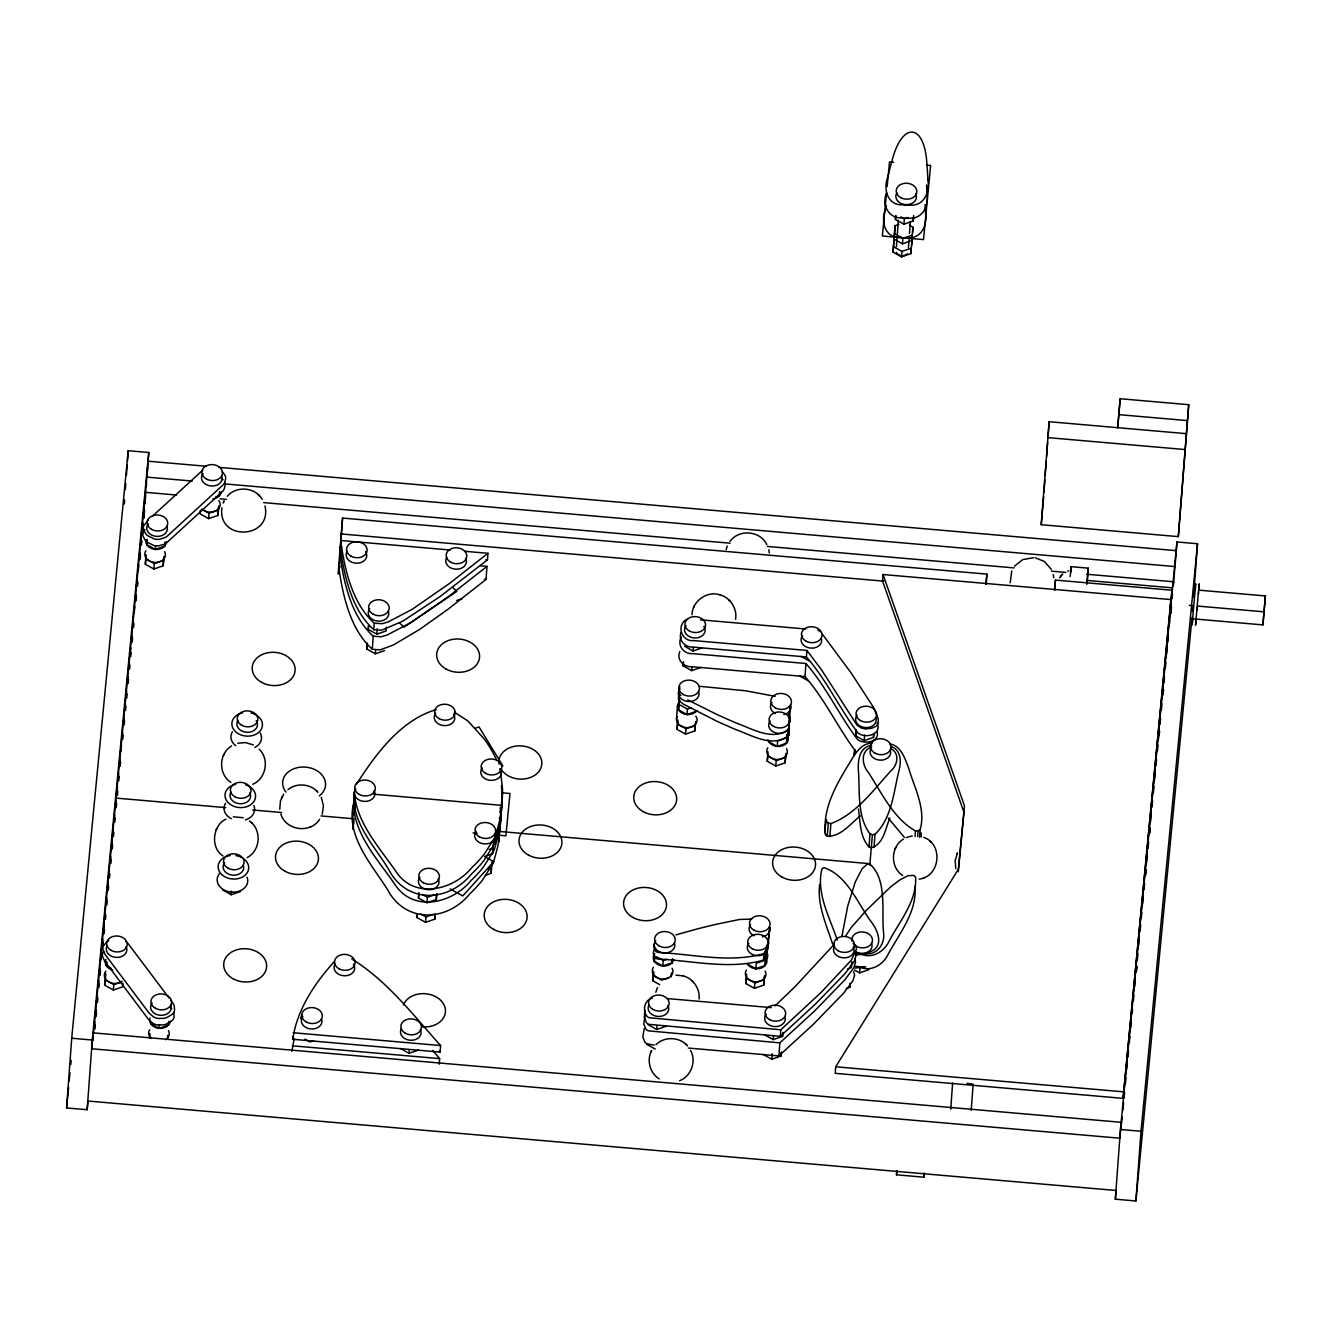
<?xml version="1.0" encoding="UTF-8"?>
<svg xmlns="http://www.w3.org/2000/svg" width="1332" height="1332" viewBox="0 0 1332 1332"><rect width="100%" height="100%" fill="white"/><g stroke="black" fill="none" stroke-linecap="round" stroke-linejoin="round"><path stroke-width="1.5" d="M247.086 857.625C260.672 850.698 262.054 829.553 249.417 820.962M252.73 784.282C266.084 778.654 269.697 759.223 259.207 749.2M221.928 507.775C217.199 541.724 272.61 539.077 264.968 505.91M322.227 814.168L323.46 805.827L321.312 797.319M679.653 1080.702C691.225 1076.239 696.619 1061.154 690.559 1050.365M699.067 999.117C700.249 988.86 693.173 978.471 683.166 975.873M735.58 619.247C737.428 608.641 730.252 597.452 719.813 594.771M919.18 879.153C940.176 876.623 943.639 844.388 923.775 837.362M225.99 819.18C213.386 824.375 209.49 847.285 223.043 855.993M231.668 745.92C218.631 753.479 218.182 774.242 230.836 782.384M283.749 794.055L280.453 800.882L279.77 809.273M650.965 1051.897L651.631 1050.465C646.42 1060.089 649.916 1073.192 659.24 1078.92M903.512 839.077C890.492 846.619 890.042 867.398 902.696 875.524M921.145 837.079L921.244 832.9M956.809 854.328L957.475 852.896L955.161 860.622L955.793 868.597M1011.721 570.895L1010.205 582.75M354.762 799.367C343.606 833.366 370.229 862.637 387.196 888.977C404.861 923.509 446.819 922.094 469.996 893.672A171.878 132.817 4.2 0 0 482.417 880.186L493.323 862.953L497.335 848.251A184.848 142.84 4.2 0 0 498.951 839.16L500.432 823.792A184.848 142.84 4.2 0 0 500.582 814.601L500.233 807.725M353.38 805.594C355.511 835.997 378.488 860.572 395.038 884.581C413.336 912.736 452.347 903.496 470.962 880.602A171.878 132.817 4.2 0 0 483.383 867.115L494.272 849.883L498.301 835.181A184.848 142.84 4.2 0 0 499.916 826.106L501.398 810.722A184.848 142.84 4.2 0 0 501.531 801.531M355.078 788.444C348.351 819.43 373.942 845.037 388.644 869.38C406.293 903.912 448.268 902.497 471.445 874.075A171.878 132.817 4.2 0 0 483.866 860.589L494.755 843.356L498.784 828.637A184.848 142.84 4.2 0 0 500.399 819.563L501.864 804.195A184.848 142.84 4.2 0 0 502.014 794.988L501.465 785.53M354.345 792.54C356.46 822.926 379.454 847.502 395.987 871.528C414.285 899.683 453.313 890.425 471.928 867.532A171.878 132.817 4.2 0 0 484.348 854.045L495.238 836.812L499.267 822.11A184.848 142.84 4.2 0 0 500.882 813.036L502.347 797.668A184.848 142.84 4.2 0 0 502.497 788.461L500.183 769.014M1195.637 585.381L1195.686 583.749L1192.107 624.841L1192.839 618.464M692.007 614.718C692.274 601.148 707.042 590.526 720.013 594.821M1195.487 587.529L1195.27 590.442M87.962 1101.447L87.163 1109.723L66.6 1107.941L71.712 1038.244L128.222 450.699L148.784 452.497L148.035 462.737M124.309 503.995L124.609 499.9M125.374 489.66L125.824 483.499M126.423 475.308L127.173 465.051M127.472 460.955L128.222 450.699M87.163 1109.723L92.274 1040.026L148.784 452.497M92.724 1038.893L93.173 1032.866L1121.344 1122.327L1119.812 1138.211L91.642 1048.75L93.173 1032.866M122.927 983.199L122.661 986.829L113.386 990.026L104.862 985.28L105.261 979.836L113.786 984.581L121.212 982.034M111.405 968.531L106.294 965.683L106.56 962.054M143.223 523.326L142.79 529.353L143.173 525.391M143.673 517.299L144.256 509.257M144.689 503.529L148.152 461.205L206.194 466.25M143.973 518.081L144.572 509.89M145.022 503.746L145.638 495.387M146.237 487.346L146.537 483.25M147.286 472.993L147.702 467.232M113.386 990.026L113.786 984.581M163.919 557.875L163.153 565.817L153.879 569.014L145.355 564.269L145.754 558.824L154.279 563.569L163.553 560.372L163.936 556.393M164.985 542.241L164.602 546.22L155.311 549.417L146.786 544.671L147.186 539.227M153.879 569.014L154.279 563.569M166.383 541.641A10.323 7.975 4.2 0 1 155.311 549.417L155.578 545.787M163.153 565.817L163.553 560.372M164.602 546.22L164.868 542.59M168.714 1021.511L168.448 1025.141L159.157 1028.337L159.424 1024.708M200.366 510.256L200.1 513.886L208.625 518.631L217.915 515.434L218.681 507.492M208.625 518.631L209.024 513.186L202.214 509.39M217.915 515.434L218.698 506.01M215.634 497.102L219.347 495.837L219.614 492.207M240.493 891.558L231.219 894.754L231.485 891.125M291.858 1051.398L294.189 1038.594M351.781 958.973C387.196 980.818 413.07 1014.901 440.592 1045.553L440.126 1052.097L292.74 1039.276C296.919 1009.956 314.718 982.999 334.449 961.521M338.095 574.142L342.574 518.065L986.895 574.125L986.163 584.182M339.044 566.316L339.327 562.287M339.627 558.274L342.574 518.065M354.778 804.245L354.379 809.69L354.961 803.729M384.632 650.582L375.341 653.779L366.833 649.034L367.232 643.589M386.347 627.339L386.08 630.968L376.79 634.165L368.265 629.42L368.531 625.79M480.652 565.817L486.979 566.366L486.03 579.437L447.669 609.523L419.447 629.537L393.306 645.038L380.153 649.833L372.277 649.283L373.243 636.213C350.932 615.884 343.806 582.5 339.61 553.546L341.275 553.696M464.918 551.298L487.945 553.296L487.462 559.84L439.86 596.719L402.83 621.145L381.601 630.219L373.726 629.686L374.192 623.16C351.898 602.813 344.755 569.43 340.576 540.476L450.216 550.016M375.341 653.779L375.607 650.149M376.79 634.165L377.189 628.721M435.214 915.184L434.831 919.147L425.541 922.343L417.016 917.598L417.282 913.968M436.846 893.589L436.263 899.55L426.989 902.746L418.464 898.001L418.864 892.557M418.331 1050.099L409.041 1053.296L409.307 1049.666M425.541 922.343L425.94 916.899L420.829 914.052M426.989 902.746L427.389 897.302L422.277 894.455M434.831 919.147L435.231 913.702M436.263 899.55L436.663 894.105M439.227 1064.235L439.643 1058.624L432.634 1050.399M485.497 875.257L491.075 873.342L491.475 867.898L487.762 869.163M485.081 856.293L492.524 853.729L493.673 840.342M499.8 831.484L500.765 818.431L499.217 818.298M659.673 984.614L652.863 980.818L653.646 971.394M672.493 958.79L672.111 962.77L662.82 965.966L654.295 961.221L654.695 955.777M676.523 718.764L677.488 705.71M695.637 721.528L694.854 730.935L685.564 734.132L677.039 729.387L677.822 719.979M696.286 711.338L686.996 714.535L678.471 709.79L678.87 704.345L687.395 709.09L691.108 707.808M700.965 667.432L691.674 670.612L683.149 665.883L683.416 662.254M666 1026.289L656.709 1029.486L656.976 1025.856M662.82 965.966L663.219 960.522L656.393 956.726M685.564 734.132L685.963 728.687L677.439 723.942M686.996 714.535L687.395 709.09M691.674 670.612L691.941 666.982M702.397 647.818L693.106 651.015L693.373 647.385M672.111 962.77L672.377 959.14M694.854 730.935L695.254 725.49L685.963 728.687M764.468 977.188L763.702 985.131L754.428 988.327L745.903 983.582L746.303 978.138L754.828 982.883L764.102 979.686L764.485 975.707M785.863 754.878L785.097 762.82L775.807 766.017L767.282 761.271L767.682 755.827L776.206 760.555L785.497 757.375L785.88 753.396M754.428 988.327L754.828 982.883M755.86 968.714L756.26 963.269L765.55 960.072L765.151 965.517L755.86 968.714L747.335 963.968M775.807 766.017L776.206 760.555M777.239 746.403L777.638 740.958L786.929 737.762L786.529 743.206L777.239 746.403L768.731 741.658M654.595 949.483L653.779 950.598C652.33 954.927 654.795 959.756 659.873 959.123C694.072 961.055 729.936 969.696 763.452 960.139L763.935 953.595L765.9 949.716M763.702 985.131L764.102 979.686M765.917 957.591L766.316 952.147L765.151 965.517M785.097 762.82L785.497 757.375M789.21 714.934L789.476 711.305M678.571 695.004L678.554 700.399L683.366 704.112L716.45 721.028A668.464 516.55 4.2 0 0 736.246 729.753C752.031 735.331 772.876 748.334 788.511 735.48L790.076 711.355A45.504 35.165 4.2 0 0 789.593 707.608L789.31 706.343M781.468 1052.047L781.085 1056.026L771.794 1059.223L772.194 1053.778M782.9 1032.45L782.517 1036.429L773.226 1039.609L773.509 1035.98M856.426 752.38C838.128 728.204 825.157 699.633 804.994 676.573L805.96 663.503L692.856 653.662C683.932 654.428 676.723 645.421 681.285 637.029M877.172 723.209C882.333 734.831 864.701 738.944 857.858 732.783C839.576 708.607 826.589 680.019 806.426 656.976L806.909 650.432L693.822 640.592C682.617 642.057 676.423 627.455 685.031 620.379A7.093 5.478 4.2 0 1 687.612 619.28M688.344 1048.051L778.87 1055.926L779.836 1042.856L814.668 1010.888L844.621 980.086L853.795 967.864L855.594 962.104L854.578 958.524M645.021 1010.355L644.205 1017.332L646.486 1022.776A7.093 5.478 4.2 0 0 648.801 1024.325L780.319 1036.329L780.802 1029.786L820.812 992.74L851.298 960.189L856.543 949.033L855.544 945.454L853.113 943.389A10.323 7.975 4.2 0 0 870.429 944.937A10.323 7.975 4.2 0 0 864.418 932.184A10.323 7.975 4.2 0 0 852.08 941.241M781.085 1056.026L781.351 1052.397M782.517 1036.429L782.783 1032.799M860.522 815.767C850.632 823.492 840.942 836.779 827.305 836.23L825.54 834.648C822.477 810.222 834.548 787.878 846.819 767.415C853.179 757.858 858.74 743.306 872.31 743.106M827.305 836.23L828.271 823.159L826.506 821.578M829.903 836.663L830.852 823.609C856.243 814.152 873.193 790.209 891.008 770.778C897.785 765.018 899.966 752.863 890.542 748.584M854.644 750.049L854.228 755.494L854.811 749.533M873.859 733.466L873.492 737.428L864.202 740.625L855.677 735.88L856.076 730.436M911.587 245.721L911.987 240.276L910.822 253.663L901.531 256.86L893.023 252.114L895.137 225.657L898.85 224.375M895.137 225.657L893.023 252.114M913.602 217.016L913.219 220.995L903.945 224.192L895.42 219.447L895.687 215.817M1168.963 626.207L1170.928 599.583L883.033 574.525L964.468 805.777L958.357 869.297L835.697 1066.782L835.214 1073.326L1123.092 1098.367L1171.977 590.226L1055.444 580.086L1054.494 590.009M896.436 246.537L897.035 238.478M897.335 234.432L898.367 220.329M864.202 740.625L864.601 735.181M901.531 256.86L901.931 251.415L893.422 246.67M909.54 225.308L912.953 227.206L911.787 240.593L902.497 243.789L902.896 238.345L894.371 233.6M903.945 224.192L904.345 218.748L900.932 216.85M846.186 988.56L849.899 987.278L850.166 983.649M883.033 574.525L882.55 581.052L963.985 812.32L958.274 871.744M908.441 247.585L909.023 239.51M909.473 233.466L910.355 221.362M873.492 737.428L873.759 733.799M910.822 253.663L911.221 248.218L901.931 251.415M911.787 240.593L912.187 235.148L902.896 238.345M913.219 220.995L913.619 215.551M912.553 232.65L912.953 227.206M868.864 969.713L859.573 972.909L859.972 967.465M889.876 818.064C885.497 828.238 883.566 844.205 871.461 847.818L869.047 846.936L869.996 833.882C857.009 816.533 859.923 792.274 858.491 771.661C857.542 761.421 859.04 746.936 871.727 745.287M869.996 833.882L872.427 834.748L869.779 865.284M874.025 847.368L874.974 834.315C891.907 818.148 893.705 791.907 899.05 770.146C901.548 761.588 900.932 749.1 890.525 746.436M915.017 836.563L915.434 830.952C893.422 818.364 881.934 793.323 868.547 772.677C861.871 765.034 860.106 750.998 871.561 747.002M917.648 836.563L918.064 830.968L920.096 829.719C926.289 809.04 914.168 787.295 908.441 767.515C904.778 758.308 901.065 745.637 889.626 743.839M914.868 886.363C917.432 911.155 899.866 932.916 888.427 953.712C883.765 964.085 872.41 971.577 861.021 967.681A26.19 20.246 4.2 0 1 858.124 966.782A25.058 19.364 4.2 0 1 857.042 966.366M919.546 837.195L920.096 829.719M924.308 1173.076L923.909 1177.188L896.503 1174.807L896.769 1171.078M923.909 1177.188L924.192 1173.459M950.715 1109.206L952.63 1083.066M971.211 1110.355L973.126 1084.215L967.032 1083.266M1120.179 398.734L1117.698 427.672L1120.179 398.734L1188.727 404.695L1178.321 536.63L1041.224 524.708L1049.15 421.711L1186.246 433.649M1043.672 496.386L1041.224 524.708M1043.972 492.241L1044.887 479.786M1045.187 475.641L1046.253 461.122M1046.569 456.976L1047.635 442.457M1047.934 438.311L1049.15 421.711M1054.711 590.143L1055.444 580.086M1070.695 572.593L1071.128 566.666L1088.261 568.165L1087.245 582.001M1192.007 617.582L1135.896 1200.981L1115.334 1199.183L1120.445 1129.486L1176.955 541.957L1197.518 543.739L1193.605 597.036M1123.092 1098.367L1170.928 599.583M1167.781 642.29L1168.38 634.248M1169.463 624.408L1169.762 620.379M1170.195 614.352L1171.977 590.226M1173.609 582.633L1176.322 550.665L218.631 467.332M1176.206 552.197L1176.955 541.957M1178.321 536.63L1188.727 404.695M1135.896 1200.981L1141.008 1131.284L1197.518 543.739M1192.556 611.388L1192.856 607.292M1190.375 618.581L1262.919 624.891L1265.4 595.937L1199.083 590.176M1265.4 595.937L1262.919 624.891M1198.7 590.742L1199.116 584.065M1198.617 591.858L1198.417 594.288M1197.085 609.889L1197.351 607.009M66.6 1107.941L68.598 1087.245M69.181 1081.035L69.98 1072.759M70.779 1064.484L71.179 1060.355M93.44 1033.649L145.504 492.324L176.607 495.038M93.073 1040.508L93.473 1036.379M94.272 1028.121L94.872 1021.927M95.454 1015.717L96.054 1009.523M96.653 1003.329L97.452 995.054M98.252 986.796L98.834 980.602M99.434 974.408L100.033 968.197M100.832 959.939L101.415 953.745M102.214 945.47L102.814 939.276M103.413 933.083L104.212 924.808M104.795 918.614L105.394 912.42M106.194 904.162L106.793 897.951M107.576 889.693L108.175 883.499M108.774 877.288L109.374 871.095M110.173 862.836L110.756 856.626M111.555 848.367L112.154 842.174M112.754 835.98L113.353 829.769M114.136 821.511L114.735 815.317M115.534 807.042L116.134 800.848M116.733 794.655L117.516 786.38M118.115 780.186L118.715 773.992M119.514 765.733L120.096 759.523M120.896 751.265L121.495 745.071M122.094 738.86L122.694 732.667M123.476 724.408L124.076 718.214M124.875 709.939L125.474 703.746M126.057 697.552L126.657 691.341M127.456 683.083L128.055 676.889M128.854 668.614L129.437 662.42M130.036 656.226L130.836 647.951M131.435 641.758L132.035 635.564M132.817 627.305L133.416 621.095M134.216 612.837L134.815 606.643M135.398 600.432L135.997 594.238M136.796 585.98L137.396 579.786M138.195 571.511L138.778 565.317M139.377 559.124L139.977 552.913M140.776 544.655L141.375 538.461M142.158 530.186L142.757 523.992M143.356 517.798L144.156 509.523M143.939 517.449L144.322 513.469M94.922 1029.037L95.321 1024.907M96.12 1016.632L96.52 1012.487M97.502 1002.147L97.902 998.018M98.901 987.661L99.301 983.532M100.1 975.257L100.499 971.111M102.88 946.286L103.28 942.157M104.079 933.882L104.479 929.736M105.478 919.396L105.861 915.251M106.86 904.911L107.259 900.782M108.258 890.425L108.658 886.296M109.457 878.021L109.84 873.875M110.839 863.536L111.239 859.406M112.238 849.05L112.637 844.921M113.436 836.646L113.819 832.5M114.818 822.16L115.218 818.031M116.217 807.675L116.617 803.546M117.416 795.271L117.799 791.125M118.798 780.785L119.197 776.656M120.196 766.3L120.596 762.17M122.777 739.41L123.177 735.281M124.176 724.924L124.575 720.795M125.574 710.456L125.957 706.31M126.756 698.035L127.156 693.905M128.155 683.549L128.555 679.42M129.554 669.064L129.937 664.934M130.736 656.659L131.135 652.514M132.134 642.174L132.534 638.045M133.533 627.688L133.933 623.559M136.114 600.799L136.513 596.669M137.512 586.313L137.912 582.184M140.093 559.423L140.493 555.294M141.492 544.938L141.891 540.809M142.874 530.469L143.273 526.323M106.294 965.683L106.677 961.721M146.786 544.671L147.169 540.692M104.862 985.28L105.827 973.892M145.355 564.269L146.137 554.845M149.6 1037.745L149.983 1033.782M219.347 495.837L219.73 491.858M167.399 1039.293L167.782 1035.33M368.265 629.42L368.648 625.457M366.833 649.034L367.399 643.073M353.729 819.879L352.947 829.287L353.713 821.345M418.464 898.001L418.847 894.022M417.016 917.598L417.399 913.635M492.524 853.729L493.273 845.787M491.075 873.342L492.057 861.937M654.295 961.221L654.678 957.242M678.471 709.79L679.453 698.401M652.863 980.818L653.612 972.876M677.039 729.387L677.805 721.461M683.149 665.883L683.532 661.904M671.062 976.922L671.445 972.959M745.903 983.582L746.686 974.158M767.282 761.271L768.065 751.847M786.529 743.206L787.312 733.799M787.462 736.862L788.045 730.902M788.511 735.48L789.593 717.881A45.504 35.165 4.2 0 0 789.11 714.135M886.529 192.774L882.367 236.014L923.509 239.594L930.635 165.484L926.523 165.118M887.129 186.613L889.51 161.905L893.622 162.254M895.42 219.447L895.803 215.468M855.677 735.88L856.243 729.936M851.914 961.737L851.331 967.681L847.618 968.963M849.899 987.278L850.282 983.316M896.503 1174.807L896.902 1170.695M985.946 584.049L986.895 574.125M1070.179 576.59L1071.128 566.666M1086.795 584.398L1088.261 568.165M1121.611 1123.109L1122.21 1116.915M1122.793 1110.705L1123.592 1102.446M1123.992 1098.317L1124.591 1092.123M1125.39 1083.848L1125.973 1077.655M1126.772 1069.396L1127.371 1063.186M1127.971 1056.992L1128.57 1050.798M1129.353 1042.523L1129.952 1036.329M1130.751 1028.071L1131.351 1021.877M1132.133 1013.602L1132.533 1009.473M1133.332 1001.214L1133.932 995.004M1134.731 986.746L1135.314 980.552M1136.113 972.277L1136.712 966.083M1137.312 959.889L1137.911 953.695M1138.694 945.42L1139.293 939.227M1140.092 930.968L1140.692 924.758M1141.274 918.564L1141.874 912.37M1142.673 904.095L1143.272 897.901M1144.071 889.643L1144.654 883.449M1145.453 875.174L1145.853 871.045M1146.652 862.786L1147.252 856.576M1148.034 848.317L1148.634 842.124M1149.433 833.849L1150.032 827.655M1150.615 821.461L1151.214 815.267M1152.014 806.992L1152.613 800.798M1153.412 792.54L1153.995 786.33M1154.594 780.136L1155.194 773.942M1155.993 765.667L1156.576 759.473M1157.375 751.215L1157.974 745.021M1158.574 738.81L1159.173 732.617M1159.956 724.358L1160.555 718.148M1161.354 709.889L1161.954 703.696M1162.736 695.421L1163.336 689.227M1163.935 683.033L1164.534 676.839M1165.333 668.564L1165.916 662.37M1166.715 654.112L1167.315 647.901M1170.695 612.787L1171.294 606.593M1172.077 598.318L1172.476 594.189M1173.276 585.93L1173.675 581.784L1086.612 574.225M1136.546 970.895L1136.945 966.749M1145.886 873.775L1146.286 869.646M1149.866 832.467L1150.265 828.321M1159.206 735.347L1159.606 731.218M1163.169 694.039L1163.569 689.893M1170.928 613.453L1171.527 607.259M1115.334 1199.183L1116.133 1190.908M1196.253 618.764L1195.537 625.158L1199.116 584.049M841.941 936.18L847.751 906.01L855.244 882.034L862.104 868.73L867.065 864.302L869.629 863.869C887.378 879.153 881.468 910.439 883.482 931.984C885.38 942.773 878.304 954.145 866.699 953.862A26.19 20.246 4.2 0 1 863.636 953.978A25.058 19.364 4.2 0 1 860.972 953.845A74.775 57.776 4.2 0 1 858.124 953.562L856.543 953.362M353.862 799.067L354.595 794.988M352.431 818.664L353.796 812.437M886.346 193.49C881.634 204.828 888.577 218.415 901.531 217.915A74.775 57.776 4.2 0 0 904.378 218.198A25.058 19.364 4.2 0 0 907.042 218.331A26.19 20.246 4.2 0 0 910.106 218.215C923.625 218.598 929.053 204.279 926.822 192.774A281.751 217.715 4.2 0 0 926.539 184.998M292.74 1039.276L293.356 1036.196M767.915 943.605L769.896 927.438L767.132 951.448A45.504 35.165 4.2 0 1 765.933 955.061L763.452 960.139M819.68 884.315C817.099 904.928 826.373 924.941 832.65 944.155M681.285 631.884C677.655 640.159 685.164 647.702 693.339 647.136L806.426 656.976M679.836 651.481C676.206 659.756 683.732 667.315 691.891 666.733L804.994 676.573M655.843 992.207L657.425 987.611M726.107 549.583L727.255 546.137M826.689 819.813L824.658 828.687L825.54 834.648M223.143 503.08L224.126 500.865L223.46 502.297M356.56 784.048C375.807 754.062 400.682 720.079 436.113 709.64M223.26 755.81L223.942 754.378M216.134 829.919L216.8 828.487M281.385 798.234L282.068 796.802M300.533 1018.181L302.014 1015.051M693.722 607.275L694.405 605.844M895.121 848.967L895.787 847.535M645.204 1015.517L643.722 1023.858L646.003 1029.32A7.093 5.478 4.2 0 0 648.318 1030.851L779.836 1042.856M644.255 1028.587L642.773 1036.929L645.038 1042.39A7.093 5.478 4.2 0 0 647.369 1043.922L654.062 1045.071M845.987 935.497L851.031 927.821L865.9 910.772L890.608 886.912L899.982 879.836L907.958 875.673L913.785 875.457L915.55 877.022C917.298 900.332 899.916 920.878 889.393 940.642C884.731 951.015 873.376 958.524 861.971 954.611A26.19 20.246 4.2 0 1 859.09 953.712A25.058 19.364 4.2 0 1 856.692 952.73A74.775 57.776 4.2 0 1 855.51 952.164M103.646 951.264L103.03 952.347A11.405 8.825 4.2 0 0 102.447 956.226L104.612 961.021L148.551 1019.496L152.897 1023.376A11.405 8.825 4.2 0 0 157.592 1024.957L163.287 1024.891A18.032 13.936 4.2 0 0 166.25 1024.175L172.211 1020.545A11.405 8.825 4.2 0 0 174.092 1016.949L173.776 1012.536M679.869 686.763L678.438 692.64L680.868 695.537M1059.639 577.872L1060.788 576.223M144.855 529.453L143.223 532.317A11.405 8.825 4.2 0 0 143.057 536.23L145.305 540.359A18.032 13.936 4.2 0 0 147.286 542.307L153.946 545.537A11.405 8.825 4.2 0 0 159.007 545.804L164.252 544.222A18.032 13.936 4.2 0 0 166.683 542.757L222.644 491.358A18.032 13.936 4.2 0 0 224.109 489.244L225.258 484.965A11.405 8.825 4.2 0 0 224.758 482.434M319.563 819.363C310.423 833.999 285.647 830.519 280.819 813.985M655.078 942.956L654.262 944.055C652.813 948.384 655.277 953.229 660.356 952.596C694.555 954.511 730.402 963.169 763.935 953.595M730.036 541.391C738.877 528.821 760.322 530.652 766.849 544.605M1014.484 566.15L1022.726 559.573L1033.782 557.658M1061.521 575.324L1062.803 573.975M1060.538 576.54L1061.754 575.024M227.306 496.287C236.297 485.464 255.245 487.146 262.238 499.317M834.232 944.338L795.237 986.463L775.008 1005.926M147.985 520.312L143.69 525.79A11.405 8.825 4.2 0 0 143.54 529.703L145.787 533.816A18.032 13.936 4.2 0 0 147.769 535.764L154.429 539.01A11.405 8.825 4.2 0 0 159.49 539.277L164.718 537.695A18.032 13.936 4.2 0 0 167.166 536.23L223.127 484.831A18.032 13.936 4.2 0 0 224.592 482.717L225.741 478.438A11.405 8.825 4.2 0 0 224.575 474.575L222.228 471.911M152.631 516.033L202.747 470.179M655.843 1044.787C664.252 1036.146 679.686 1036.712 687.478 1045.886M780.319 1036.329L815.134 1004.361L845.104 973.559L854.262 961.338L856.06 955.577L855.061 951.997M778.87 1055.926L813.702 1023.958L843.655 993.156L852.83 980.935L854.628 975.174L853.629 971.594M487.945 553.296L449.583 583.383L412.104 609.373L388.062 621.994L382.084 623.692L374.192 623.16M486.979 566.366L448.618 596.453L411.155 622.444L387.113 635.064L381.119 636.763L373.243 636.213M287.978 789.626C296.636 782.483 310.606 783.716 317.898 792.224M788.994 728.937C773.343 741.807 752.513 728.804 736.729 723.226A668.464 516.55 4.2 0 1 716.932 714.485L687.778 699.949M906.126 837.645L912.287 835.863M309.707 827.205L310.856 826.706M923.426 877.938L924.591 877.438M904.345 218.748L908.058 217.466M209.024 513.186L218.315 509.99M456.626 600.532L462.204 598.617M475.124 728.288L479.037 726.939L502.93 766M489.194 849.566L492.923 848.284M427.389 897.302L434.815 894.738M425.94 916.899L433.366 914.335M313.619 1040.725L309.906 1042.007L304.795 1039.16M663.219 960.522L666.932 959.24M669.213 977.555L661.771 980.119L653.263 975.374M675.923 934.881L696.286 929.203A668.464 516.55 4.2 0 1 717.415 924.042L739.56 919.463L751.748 919.097M652.364 998.168C644.472 999.549 642.29 1010.655 646.969 1016.249A7.093 5.478 4.2 0 0 649.283 1017.781L780.802 1029.786M237.762 743.239L245.338 742.573L253.413 744.904M1067.615 571.078L1068.764 570.829M872.427 834.748L874.974 834.315M243.223 817.715L233.3 816.816M856.076 955.044L862.703 954.162A74.775 57.776 4.2 0 0 865.384 953.479A25.058 19.364 4.2 0 0 867.831 952.713A26.19 20.246 4.2 0 0 870.495 951.614C884.581 946.319 877.688 929.753 870.828 921.278C857.325 902.68 846.969 875.307 823.992 867.648L821.961 868.88C815.833 892.84 829.786 917.582 837.279 940.109M855.111 968.098L861.737 967.215A74.775 57.776 4.2 0 0 864.435 966.549M675.857 975.107L683.349 975.923M915.434 830.952L918.064 830.968M699.483 686.28L745.77 690.808L775.157 696.353M1118.647 414.618L1187.195 420.579M1047.618 437.595L1184.714 449.517M146.62 477.089L192.224 481.052M225.391 483.949L1174.791 566.55M220.13 498.817L226.357 499.367M263.669 502.614L730.069 543.19M767.382 546.436L1014.052 567.898M1051.364 571.145L1065.883 572.41M1087.178 580.436L1172.143 587.828M1189.276 605.327L1193.422 605.694M1197.568 606.06L1263.868 611.821M341.059 533.949L883.849 581.168M341.758 547.152L340.093 547.019C344.272 575.973 351.415 609.357 373.726 629.686M485.814 559.69L487.462 559.84M340.309 566.749L338.661 566.616C342.84 595.571 349.966 628.954 372.277 649.283M484.365 579.287L486.03 579.437M700.499 619.83L805.843 629.004M817.848 630.036L820.462 631.701M501.748 792.773L509.973 793.489L505.894 835.83L495.621 834.948M373.759 794.222L501.714 805.361L501.232 811.887L499.7 811.754M115.951 798.084L225.741 807.642M252.664 809.989L281.668 812.503M321.012 815.933L354.162 818.814M498.251 831.351L869.946 863.702M472.993 832.966L477.106 833.332M667.249 998.567L771.311 1007.625M835.697 1066.782L1123.575 1091.84M293.223 1032.733L440.592 1045.553M292.274 1045.803L439.643 1058.624M71.712 1038.244L92.274 1040.026M1120.445 1129.486L1141.008 1131.284M87.795 1101.015L1115.966 1190.475M855.577 966.416L857.159 966.632A74.775 57.776 4.2 0 0 860.006 966.915A25.058 19.364 4.2 0 0 862.686 967.032A26.19 20.246 4.2 0 0 865.733 966.915M828.271 823.159L830.852 823.609M1035.414 557.858L1044.338 561.455L1051.314 569.347M454.362 712.154L467.932 720.995L484.282 739.077A171.878 132.817 4.2 0 1 493.922 754.478L496.436 759.523M893.972 239.044L902.497 243.789M801.115 656.41L809.64 661.155M799.666 676.007L808.191 680.752M684.581 646.27L693.106 651.015M854.461 970.062L859.573 972.909M484.748 856.659L493.722 861.654L462.77 895.937L450.216 888.943M764.718 1034.864L773.226 1039.609M763.269 1054.478L771.794 1059.223M648.185 1024.741L656.709 1029.486M646.753 1044.338L655.277 1049.083M222.694 890.009L231.219 894.754M400.532 1048.55L409.041 1053.296M150.633 1023.592L159.157 1028.337M399.517 622.976L403.996 627.139L456.826 591.391L452.48 587.162M729.686 600.649L728.687 599.683M931.068 842.34L930.069 841.374M869.047 846.936C859.756 836.962 860.322 821.744 858.424 809.007M259.407 495.687L258.408 494.721M693.023 981.751L692.024 980.785M686.912 1045.27L685.913 1044.305M317.332 791.624L316.35 790.642M252.081 823.293L251.082 822.327M221.745 478.438L223.11 479.786M904.361 837.345L888.327 818.198M806.909 650.432L821.444 669.713L856.909 724.991L861.205 727.988L865.334 729.02L872.01 728.154L876.656 725.99L878.321 722.643L878.221 719.014L873.392 707.175L851.514 673.509L821.927 633.566M805.96 663.503C826.106 686.563 839.093 715.134 857.392 739.327C863.469 744.605 879.403 742.557 877.255 732.067M439.277 1051.098L440.126 1052.097M169.047 997.984L127.989 943.472A18.032 13.936 4.2 0 0 125.874 941.607M170.979 1000.548L173.227 1003.679A18.032 13.936 4.2 0 1 174.259 1006.01L174.575 1010.422A11.405 8.825 4.2 0 1 172.694 1014.002L166.733 1017.631A18.032 13.936 4.2 0 1 163.753 1018.347L158.075 1018.431A11.405 8.825 4.2 0 1 153.38 1016.832L149.018 1012.969L105.095 954.495L102.93 949.683A11.405 8.825 4.2 0 1 103.513 945.82L106.51 942.157A18.032 13.936 4.2 0 1 108.841 940.575M170.496 1007.092L171.745 1008.74M1053.246 574.508L1053.745 577.655M768.78 549.75L769.28 552.913M403.413 1004.944A21.495 16.617 4.2 0 1 428.621 994.172A21.495 16.617 4.2 0 1 445.254 1013.319A21.495 16.617 4.2 0 1 422.411 1026.822M388.345 611.072A10.323 7.975 4.2 0 1 377.239 621.045A10.323 7.975 4.2 0 1 369.73 608.724M915.617 193.789A10.323 7.975 4.2 0 1 905.893 204.629A10.323 7.975 4.2 0 1 896.869 192.89M907.259 253.679A6.027 4.645 4.2 0 1 901.398 255.694A6.027 4.645 4.2 0 1 896.403 252.314M886.363 205.927A281.751 217.715 4.2 0 0 885.713 208.924C880.419 220.879 884.681 238.078 900.082 237.512A74.775 57.776 4.2 0 0 903.512 237.845A25.058 19.364 4.2 0 0 904.411 237.895A26.19 20.246 4.2 0 0 908.657 237.812C922.194 238.195 927.621 223.876 925.39 212.371A281.751 217.715 4.2 0 0 925.107 204.595M365.468 551.598A10.323 7.975 4.2 0 1 356.71 563.186A10.323 7.975 4.2 0 1 347.153 551.448M465.567 558.358A10.323 7.975 4.2 0 1 455.827 569.18A10.323 7.975 4.2 0 1 446.803 557.442M126.024 946.569A10.323 7.975 4.2 0 1 116.3 957.392A10.323 7.975 4.2 0 1 107.259 945.67M170.196 1021.294A10.323 7.975 4.2 0 1 158.225 1028.221A10.323 7.975 4.2 0 1 149.95 1018.081M170.712 1005.244A10.323 7.975 4.2 0 1 159.607 1015.217A10.323 7.975 4.2 0 1 152.098 1002.896M122.128 981.251A10.323 7.975 4.2 0 1 108.358 981.701A10.323 7.975 4.2 0 1 105.844 971.111M112.954 970.129A10.323 7.975 4.2 0 1 105.911 959.44M168.448 1030.618A10.323 7.975 4.2 0 1 165.684 1039.709M151.149 1038.444A10.323 7.975 4.2 0 1 149.684 1029.703M787.861 729.42A10.323 7.975 4.2 0 1 787.612 737.445M789.277 717.082A10.323 7.975 4.2 0 1 789.077 723.692M698.567 691.441A10.323 7.975 4.2 0 1 687.445 701.415A10.323 7.975 4.2 0 1 679.936 689.094M787.029 734.864A10.323 7.975 4.2 0 1 781.584 746.053A10.323 7.975 4.2 0 1 767.915 739.793M788.444 722.543A10.323 7.975 4.2 0 1 778.204 733.333A10.323 7.975 4.2 0 1 770.179 720.962M697.036 710.356A10.323 7.975 4.2 0 1 681.917 713.003A10.323 7.975 4.2 0 1 680.269 700.898M703.862 626.423A10.323 7.975 4.2 0 1 701.281 636.43A10.323 7.975 4.2 0 1 688.011 635.797A10.323 7.975 4.2 0 1 686.047 625.574M821.195 638.061A10.323 7.975 4.2 0 1 810.089 648.035A10.323 7.975 4.2 0 1 802.58 635.714M875.757 717.532A10.323 7.975 4.2 0 1 864.651 727.505A10.323 7.975 4.2 0 1 857.142 715.184M790.592 704.778A10.323 7.975 4.2 0 1 783.832 714.585M775.357 713.519A10.323 7.975 4.2 0 1 771.961 702.43M695.82 716.067A10.323 7.975 4.2 0 1 687.595 727.655A10.323 7.975 4.2 0 1 677.122 716.616M786.529 748.684A10.323 7.975 4.2 0 1 776.806 759.506A10.323 7.975 4.2 0 1 767.765 747.785M765.151 970.995A10.323 7.975 4.2 0 1 755.41 981.817A10.323 7.975 4.2 0 1 746.386 970.096M765.084 956.476A10.323 7.975 4.2 0 1 761.621 967.914A10.323 7.975 4.2 0 1 747.135 963.635M674.375 942.856A10.323 7.975 4.2 0 1 663.269 952.846A10.323 7.975 4.2 0 1 655.76 940.509M767.598 944.921A45.504 35.165 4.2 0 1 766.416 948.517M769.213 927.089A10.323 7.975 4.2 0 1 762.437 936.896M753.962 935.83A10.323 7.975 4.2 0 1 750.582 924.741M673.759 959.623A10.323 7.975 4.2 0 1 659.973 965.4A10.323 7.975 4.2 0 1 654.795 953.579M667.915 1005.627A10.323 7.975 4.2 0 1 658.191 1016.449A10.323 7.975 4.2 0 1 649.15 1004.711M784.798 1016.516A10.323 7.975 4.2 0 1 773.676 1026.489A10.323 7.975 4.2 0 1 766.183 1014.168M853.263 947.019A10.323 7.975 4.2 0 1 843.522 957.841A10.323 7.975 4.2 0 1 834.498 946.12M767.066 944.854A10.323 7.975 4.2 0 1 756.826 955.643A10.323 7.975 4.2 0 1 748.8 943.272M672.111 968.231A10.323 7.975 4.2 0 1 662.37 979.07A10.323 7.975 4.2 0 1 653.346 967.332M766.466 951.731A10.323 7.975 4.2 0 1 766.233 959.756M767.898 939.393A10.323 7.975 4.2 0 1 768.081 945.304M871.611 943.272A10.323 7.975 4.2 0 1 867.681 952.08A10.323 7.975 4.2 0 1 855.51 951.514M890.192 750.066A10.323 7.975 4.2 0 1 879.087 760.056A10.323 7.975 4.2 0 1 871.578 747.718M155.311 549.417A10.323 7.975 4.2 0 1 145.904 539.86M166.883 526.307A10.323 7.975 4.2 0 1 155.761 536.28A10.323 7.975 4.2 0 1 148.252 523.959M221.628 475.924A10.323 7.975 4.2 0 1 210.506 485.897A10.323 7.975 4.2 0 1 203.013 473.576M164.602 551.681A10.323 7.975 4.2 0 1 154.878 562.504A10.323 7.975 4.2 0 1 145.837 550.782M218.898 500.549A10.323 7.975 4.2 0 1 215.767 510.872A10.323 7.975 4.2 0 1 202.064 509.14M221.112 491.974A10.323 7.975 4.2 0 1 212.92 498.967M353.43 964.202A10.323 7.975 4.2 0 1 344.672 975.79A10.323 7.975 4.2 0 1 335.115 964.052M321.478 1018.913A10.323 7.975 4.2 0 1 310.356 1028.887A10.323 7.975 4.2 0 1 302.847 1016.549M420.263 1029.436A10.323 7.975 4.2 0 1 410.522 1040.259A10.323 7.975 4.2 0 1 401.498 1028.537M253.929 805.71A15.318 11.838 4.2 0 1 245.304 819.913M231.335 818.697A15.318 11.838 4.2 0 1 225.574 803.246M245.571 784.798A15.318 11.838 4.2 0 1 252.397 803.363A15.318 11.838 4.2 0 1 227.722 802.147A15.318 11.838 4.2 0 1 235.747 784.315M249.767 792.906A10.323 7.975 4.2 0 1 240.043 803.729A10.323 7.975 4.2 0 1 231.002 792.007M247.053 877.172A15.318 11.838 4.2 0 1 230.553 891.99A15.318 11.838 4.2 0 1 219.43 873.675M235.914 855.61A15.318 11.838 4.2 0 1 246.337 873.942A15.318 11.838 4.2 0 1 220.829 873.576A15.318 11.838 4.2 0 1 230.319 855.527M243.256 865.134A10.323 7.975 4.2 0 1 232.134 875.107A10.323 7.975 4.2 0 1 224.625 862.77M260.273 733.116A15.318 11.838 4.2 0 1 254.911 747.369M235.731 745.687A15.318 11.838 4.2 0 1 232.434 731.784M251.049 712.953A15.318 11.838 4.2 0 1 259.84 731.301A15.318 11.838 4.2 0 1 234.882 731.002A15.318 11.838 4.2 0 1 242.607 712.853M256.177 720.712A10.323 7.975 4.2 0 1 247.436 732.3A10.323 7.975 4.2 0 1 237.879 720.545M374.109 790.575A10.323 7.975 4.2 0 1 363.869 801.365A10.323 7.975 4.2 0 1 355.844 788.994M438.195 878.887A10.323 7.975 4.2 0 1 427.938 889.676A10.323 7.975 4.2 0 1 419.93 877.288M494.788 833.832A10.323 7.975 4.2 0 1 483.683 843.805A10.323 7.975 4.2 0 1 476.173 831.484M453.513 714.052A10.323 7.975 4.2 0 1 450.949 724.059A10.323 7.975 4.2 0 1 437.679 723.426A10.323 7.975 4.2 0 1 435.714 713.203M500.083 768.814A10.323 7.975 4.2 0 1 497.519 778.82A10.323 7.975 4.2 0 1 484.249 778.188A10.323 7.975 4.2 0 1 482.284 767.965M499.167 836.23A184.848 142.84 4.2 0 1 499.084 841.724M499.134 764.168A21.495 16.617 4.2 0 1 526.023 746.586A21.495 16.617 4.2 0 1 537.262 773.276A21.495 16.617 4.2 0 1 501.531 769.846M285.997 792.09A21.495 16.617 4.2 0 1 291.275 769.963A21.495 16.617 4.2 0 1 320.379 773.293A21.495 16.617 4.2 0 1 319.247 795.92M927.788 179.703C930.019 191.209 924.591 205.528 911.071 205.145A26.19 20.246 4.2 0 1 908.008 205.261A25.058 19.364 4.2 0 1 905.344 205.128A74.775 57.776 4.2 0 1 902.48 204.845C887.095 205.411 882.816 188.212 888.111 176.257A281.751 217.715 4.2 0 1 891.641 162.304C901.498 120.829 925.074 122.244 926.972 165.384A281.751 217.715 4.2 0 1 927.788 179.703M493.556 929.353A21.495 16.617 4.2 0 0 527.072 917.831A21.495 16.617 4.2 0 0 496.32 900.715A21.495 16.617 4.2 0 0 493.556 929.353M373.11 614.152A10.323 7.975 4.2 0 0 389.194 608.607A10.323 7.975 4.2 0 0 374.425 600.399A10.323 7.975 4.2 0 0 373.11 614.152M900.732 197.636A10.323 7.975 4.2 0 0 916.816 192.091A10.323 7.975 4.2 0 0 902.064 183.883A10.323 7.975 4.2 0 0 900.732 197.636M351.032 556.193A10.323 7.975 4.2 0 0 367.116 550.649A10.323 7.975 4.2 0 0 352.364 542.44A10.323 7.975 4.2 0 0 351.032 556.193M450.682 562.187A10.323 7.975 4.2 0 0 466.766 556.659A10.323 7.975 4.2 0 0 451.998 548.434A10.323 7.975 4.2 0 0 450.682 562.187M111.139 950.399A10.323 7.975 4.2 0 0 127.223 944.871A10.323 7.975 4.2 0 0 112.471 936.646A10.323 7.975 4.2 0 0 111.139 950.399M155.478 1008.307A10.323 7.975 4.2 0 0 171.562 1002.78A10.323 7.975 4.2 0 0 156.793 994.554A10.323 7.975 4.2 0 0 155.478 1008.307M773.559 726.39A10.323 7.975 4.2 0 0 789.643 720.845A10.323 7.975 4.2 0 0 774.891 712.637A10.323 7.975 4.2 0 0 773.559 726.39M683.316 694.521A10.323 7.975 4.2 0 0 699.4 688.977A10.323 7.975 4.2 0 0 684.648 680.769A10.323 7.975 4.2 0 0 683.316 694.521M689.427 631.002A10.323 7.975 4.2 0 0 705.51 625.457A10.323 7.975 4.2 0 0 690.759 617.249A10.323 7.975 4.2 0 0 689.427 631.002M805.96 641.142A10.323 7.975 4.2 0 0 822.044 635.597A10.323 7.975 4.2 0 0 807.275 627.389A10.323 7.975 4.2 0 0 805.96 641.142M860.522 720.612A10.323 7.975 4.2 0 0 876.606 715.068A10.323 7.975 4.2 0 0 861.837 706.859A10.323 7.975 4.2 0 0 860.522 720.612M775.341 707.858A10.323 7.975 4.2 0 0 791.424 702.33A10.323 7.975 4.2 0 0 776.673 694.105A10.323 7.975 4.2 0 0 775.341 707.858M753.962 930.169A10.323 7.975 4.2 0 0 770.046 924.641A10.323 7.975 4.2 0 0 755.294 916.416A10.323 7.975 4.2 0 0 753.962 930.169M659.14 945.936A10.323 7.975 4.2 0 0 675.224 940.409A10.323 7.975 4.2 0 0 660.456 932.184A10.323 7.975 4.2 0 0 659.14 945.936M653.03 1009.456A10.323 7.975 4.2 0 0 669.114 1003.928A10.323 7.975 4.2 0 0 654.345 995.703A10.323 7.975 4.2 0 0 653.03 1009.456M769.563 1019.596A10.323 7.975 4.2 0 0 785.647 1014.068A10.323 7.975 4.2 0 0 770.878 1005.843A10.323 7.975 4.2 0 0 769.563 1019.596M838.377 950.865A10.323 7.975 4.2 0 0 854.461 945.32A10.323 7.975 4.2 0 0 839.693 937.112A10.323 7.975 4.2 0 0 838.377 950.865M752.18 948.7A10.323 7.975 4.2 0 0 768.264 943.156A10.323 7.975 4.2 0 0 753.512 934.947A10.323 7.975 4.2 0 0 752.18 948.7M874.957 753.146A10.323 7.975 4.2 0 0 891.041 747.618A10.323 7.975 4.2 0 0 876.273 739.393A10.323 7.975 4.2 0 0 874.957 753.146M151.632 529.387A10.323 7.975 4.2 0 0 167.715 523.859A10.323 7.975 4.2 0 0 152.964 515.634A10.323 7.975 4.2 0 0 151.632 529.387M206.393 479.004A10.323 7.975 4.2 0 0 222.477 473.476A10.323 7.975 4.2 0 0 207.709 465.251A10.323 7.975 4.2 0 0 206.393 479.004M781.967 877.055A21.495 16.617 4.2 0 0 815.484 865.534A21.495 16.617 4.2 0 0 784.731 848.417A21.495 16.617 4.2 0 0 781.967 877.055M338.994 968.78A10.323 7.975 4.2 0 0 355.078 963.252A10.323 7.975 4.2 0 0 340.326 955.044A10.323 7.975 4.2 0 0 338.994 968.78M306.227 1021.977A10.323 7.975 4.2 0 0 322.311 1016.449A10.323 7.975 4.2 0 0 307.559 1008.224A10.323 7.975 4.2 0 0 306.227 1021.977M405.361 1033.282A10.323 7.975 4.2 0 0 421.445 1027.738A10.323 7.975 4.2 0 0 406.693 1019.529A10.323 7.975 4.2 0 0 405.361 1033.282M234.882 796.752A10.323 7.975 4.2 0 0 250.965 791.208A10.323 7.975 4.2 0 0 236.214 783A10.323 7.975 4.2 0 0 234.882 796.752M228.005 868.198A10.323 7.975 4.2 0 0 244.089 862.67A10.323 7.975 4.2 0 0 229.337 854.445A10.323 7.975 4.2 0 0 228.005 868.198M241.758 725.291A10.323 7.975 4.2 0 0 257.842 719.746A10.323 7.975 4.2 0 0 243.073 711.538A10.323 7.975 4.2 0 0 241.758 725.291M439.094 718.631A10.323 7.975 4.2 0 0 455.178 713.103A10.323 7.975 4.2 0 0 440.409 704.878A10.323 7.975 4.2 0 0 439.094 718.631M359.224 794.405A10.323 7.975 4.2 0 0 375.308 788.877A10.323 7.975 4.2 0 0 360.556 780.669A10.323 7.975 4.2 0 0 359.224 794.405M485.664 773.393A10.323 7.975 4.2 0 0 501.748 767.848A10.323 7.975 4.2 0 0 486.979 759.64A10.323 7.975 4.2 0 0 485.664 773.393M479.553 836.912A10.323 7.975 4.2 0 0 495.637 831.368A10.323 7.975 4.2 0 0 480.869 823.159A10.323 7.975 4.2 0 0 479.553 836.912M423.31 882.716A10.323 7.975 4.2 0 0 439.393 877.189A10.323 7.975 4.2 0 0 424.625 868.963A10.323 7.975 4.2 0 0 423.31 882.716M528.354 854.994A21.495 16.617 4.2 0 0 561.871 843.472A21.495 16.617 4.2 0 0 531.118 826.34A21.495 16.617 4.2 0 0 528.354 854.994M446.02 669.03A21.495 16.617 4.2 0 0 479.537 657.492A21.495 16.617 4.2 0 0 448.784 640.376A21.495 16.617 4.2 0 0 446.02 669.03M284.882 871.178A21.495 16.617 4.2 0 0 318.398 859.639A21.495 16.617 4.2 0 0 287.645 842.523A21.495 16.617 4.2 0 0 284.882 871.178M233.067 978.754A21.495 16.617 4.2 0 0 266.583 967.215A21.495 16.617 4.2 0 0 235.831 950.099A21.495 16.617 4.2 0 0 233.067 978.754M261.572 682.334A21.495 16.617 4.2 0 0 295.088 670.812A21.495 16.617 4.2 0 0 264.335 653.679A21.495 16.617 4.2 0 0 261.572 682.334M632.933 917.465A21.495 16.617 4.2 0 0 666.45 905.943A21.495 16.617 4.2 0 0 635.697 888.827A21.495 16.617 4.2 0 0 632.933 917.465M643.123 811.604A21.495 16.617 4.2 0 0 676.623 800.082A21.495 16.617 4.2 0 0 645.87 782.95A21.495 16.617 4.2 0 0 643.123 811.604"/></g></svg>
